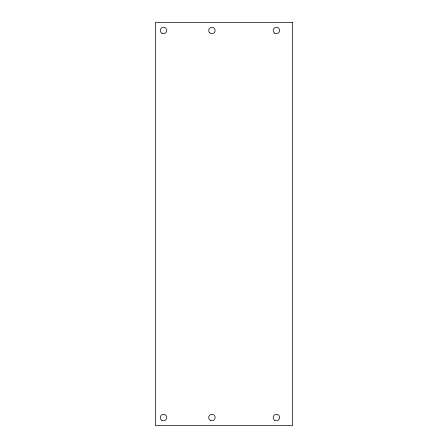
<?xml version="1.0" encoding="UTF-8"?>
<svg xmlns="http://www.w3.org/2000/svg" width="448" height="448" viewBox="0 0 448 448"><rect width="100%" height="100%" fill="white"/><g stroke="black" fill="none" stroke-linecap="round" stroke-linejoin="round"><path stroke-width="0.67" d="M292.544 22.4L155.456 22.4L155.456 425.6L292.544 425.6L292.544 22.4M274.803 420.33A3.226 3.226 0 0 0 279.642 417.536A3.226 3.226 0 0 0 274.803 414.742A3.226 3.226 0 0 0 274.803 420.33M210.291 420.33A3.226 3.226 0 0 0 215.13 417.536A3.226 3.226 0 0 0 210.291 414.742A3.226 3.226 0 0 0 210.291 420.33M161.907 420.33A3.226 3.226 0 0 0 166.746 417.536A3.226 3.226 0 0 0 161.907 414.742A3.226 3.226 0 0 0 161.907 420.33M161.907 33.258A3.226 3.226 0 0 0 166.746 30.464A3.226 3.226 0 0 0 161.907 27.67A3.226 3.226 0 0 0 161.907 33.258M209.625 32.743A3.226 3.226 0 0 0 215.018 31.298A3.226 3.226 0 0 0 211.07 27.35A3.226 3.226 0 0 0 209.625 32.743M274.803 33.258A3.226 3.226 0 0 0 279.642 30.464A3.226 3.226 0 0 0 274.803 27.67A3.226 3.226 0 0 0 274.803 33.258"/></g></svg>
